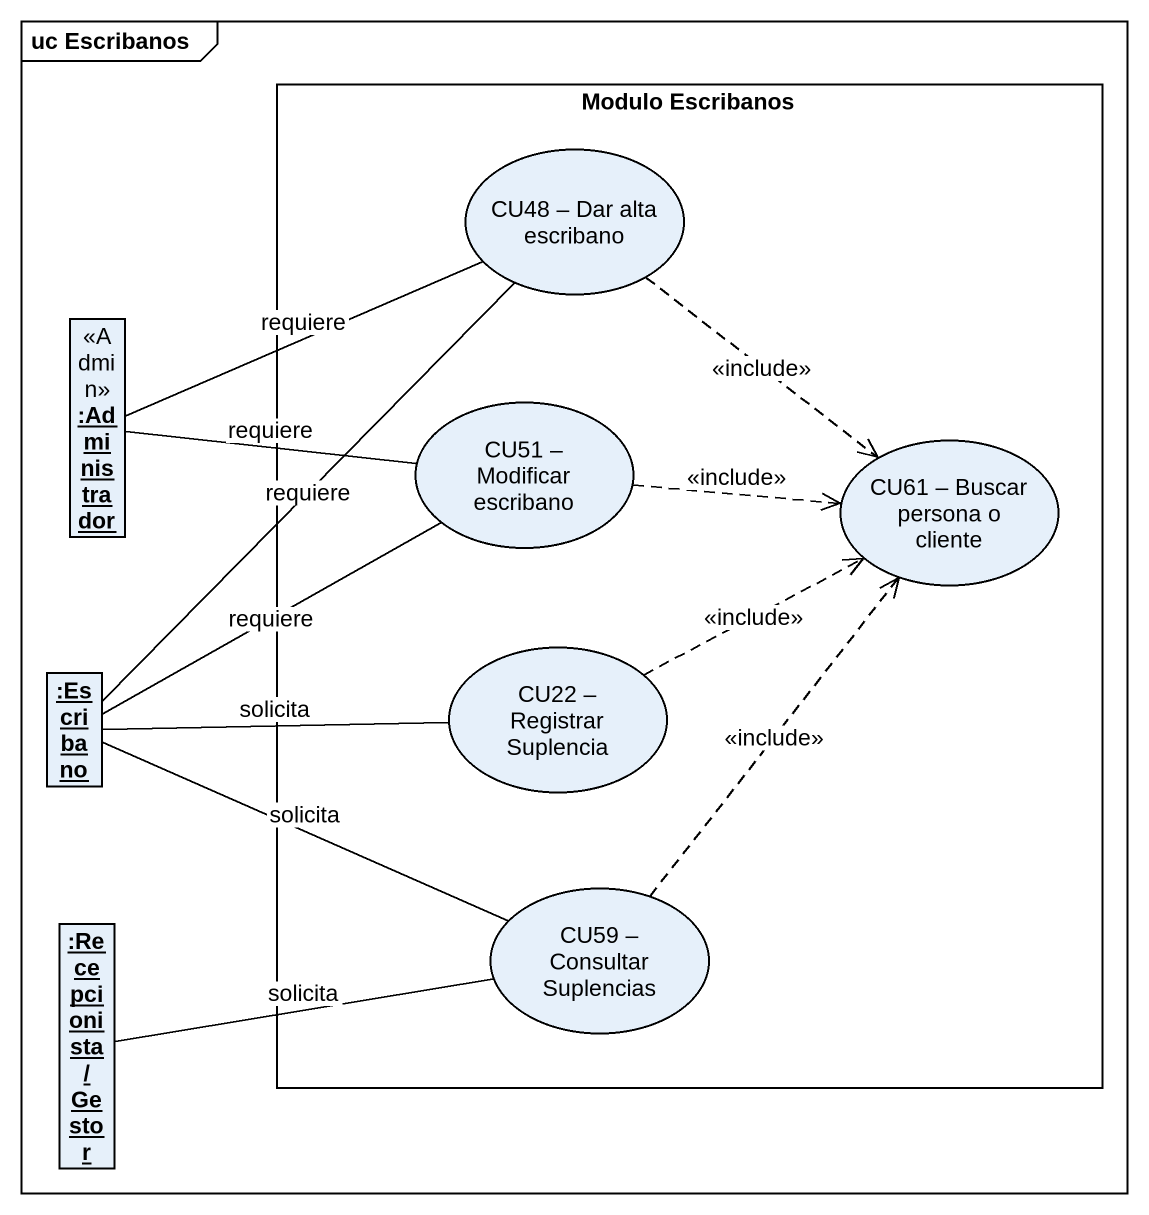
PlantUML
@startuml
mainframe uc Escribanos
allowmixing
hide circle
hide empty members
rectangle "Modulo Escribanos" as Modulo_Escribanos {
  usecase "CU48 – Dar alta escribano" as CU48_Dar_alta_escribano
  usecase "CU51 – Modificar escribano" as CU51_Modificar_escribano
  usecase "CU61 – Buscar persona o cliente" as CU61_Buscar_persona_o
  usecase "CU22 – Registrar Suplencia" as CU22_Registrar_Suplencia
  usecase "CU59 – Consultar Suplencias" as CU59_Consultar_Suplencias
}
object ":Administrador" as Administrador <<Admin>>
object ":Escribano" as Escribano
object ":Recepcionista / Gestor" as Recepcionista_Gestor
CU48_Dar_alta_escribano ..> CU61_Buscar_persona_o : <<include>>
Administrador -right- CU48_Dar_alta_escribano : requiere
Administrador -right- CU51_Modificar_escribano : requiere
CU51_Modificar_escribano .right.> CU61_Buscar_persona_o : <<include>>
Escribano -up- CU48_Dar_alta_escribano : requiere
Escribano -right- CU51_Modificar_escribano : requiere
Escribano -right- CU22_Registrar_Suplencia : solicita
Escribano -right- CU59_Consultar_Suplencias : solicita
CU22_Registrar_Suplencia .right.> CU61_Buscar_persona_o : <<include>>
CU59_Consultar_Suplencias .up.> CU61_Buscar_persona_o : <<include>>
Recepcionista_Gestor -right- CU59_Consultar_Suplencias : solicita
@enduml
